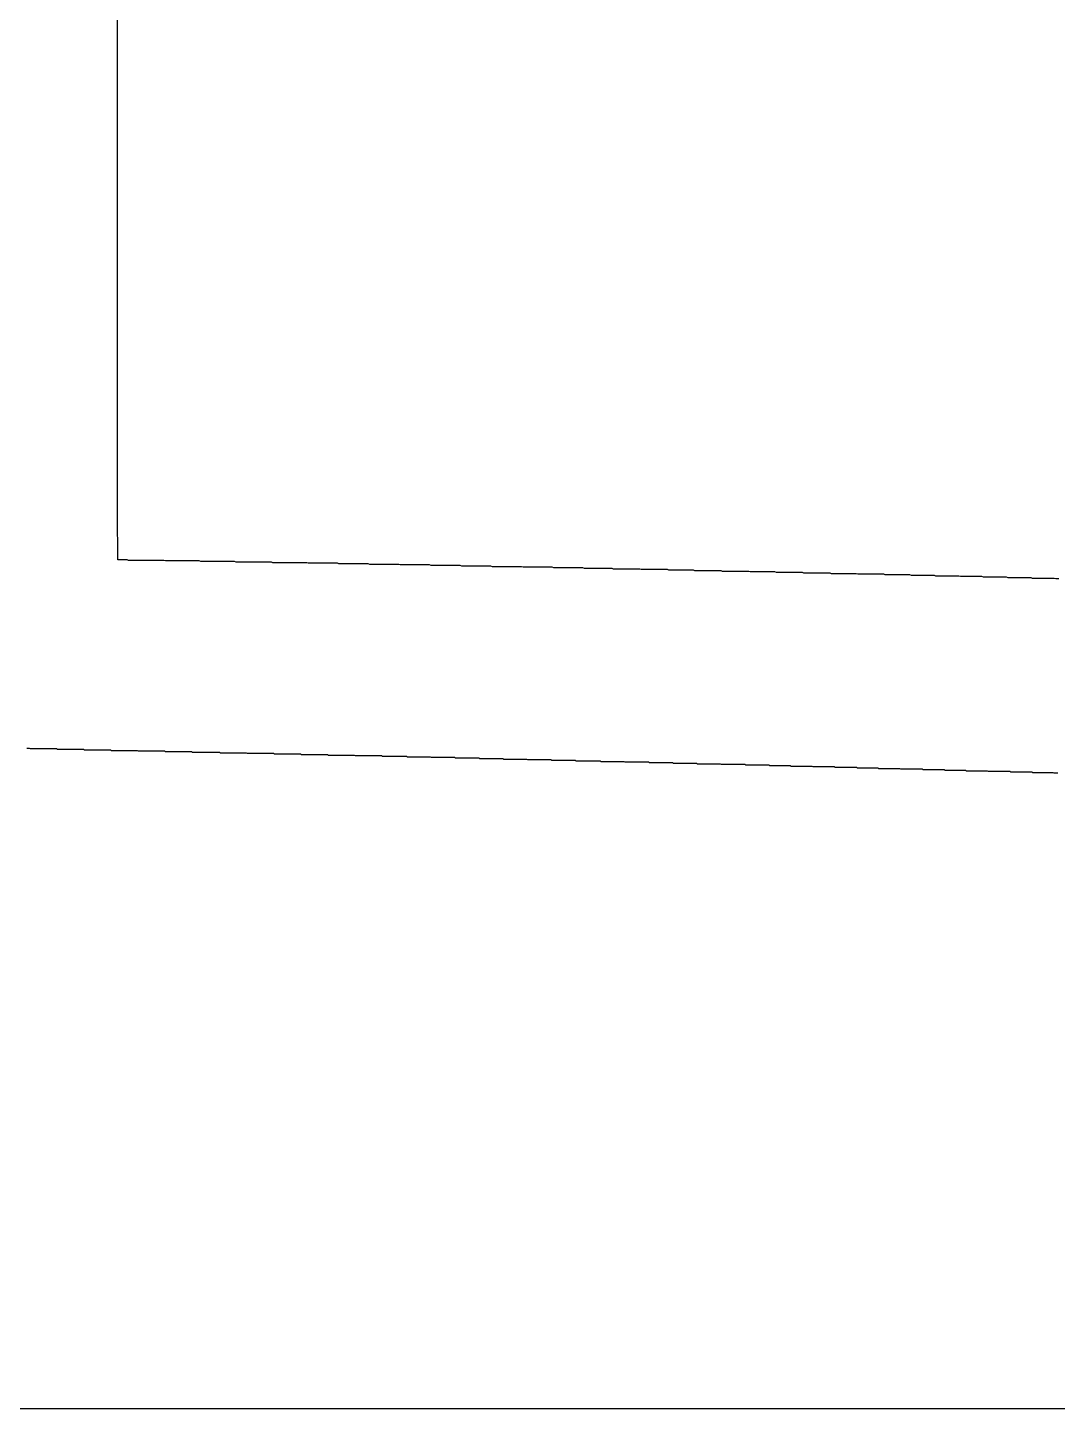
# Model space of a CAD drawing. Header units: millimetres. Extents: x 41 to 1041, y 1148 to 1248.
# Drawn here: x 212.14 to 229.88, y 1147.8 to 1171.6 of the extents above; entities that cross this region are included whole.
import ezdxf

# ---------------------------------------------------------------- set-up
doc = ezdxf.new("R2010")
doc.units = ezdxf.units.MM

msp = doc.modelspace()

# ---------------------------------------------------------------- linework, layer by layer
msp.add_line((41.281, 1147.802), (1041.281, 1147.802))
at = {"color": 3}
for points in [[(229.899, 1162.095, 0), (229.872, 1162.095, 0), (229.846, 1162.095, 0), (229.819, 1162.105, 0), (229.793, 1162.105, 0), (229.766, 1162.105, 0), (229.74, 1162.105, 0), (229.714, 1162.105, 0), (229.687, 1162.105, 0), (229.661, 1162.105, 0), (229.634, 1162.105, 0), (229.608, 1162.105, 0), (229.581, 1162.105, 0), (229.555, 1162.105, 0), (229.529, 1162.105, 0), (229.502, 1162.105, 0), (229.476, 1162.105, 0), (229.449, 1162.105, 0), (229.423, 1162.115, 0), (229.396, 1162.115, 0), (229.37, 1162.115, 0), (229.344, 1162.115, 0), (229.317, 1162.115, 0), (229.291, 1162.115, 0), (229.264, 1162.115, 0), (229.238, 1162.115, 0), (229.211, 1162.115, 0), (229.185, 1162.115, 0), (229.159, 1162.115, 0), (229.132, 1162.115, 0), (229.106, 1162.115, 0), (229.079, 1162.115, 0), (229.053, 1162.115, 0), (229.026, 1162.115, 0), (229, 1162.125, 0), (228.974, 1162.125, 0), (228.947, 1162.125, 0), (228.921, 1162.125, 0), (228.894, 1162.125, 0), (228.868, 1162.125, 0), (228.841, 1162.125, 0), (228.815, 1162.125, 0), (228.789, 1162.125, 0), (228.762, 1162.125, 0), (228.736, 1162.125, 0), (228.709, 1162.125, 0), (228.683, 1162.125, 0), (228.656, 1162.125, 0), (228.63, 1162.125, 0), (228.604, 1162.125, 0), (228.577, 1162.135, 0), (228.551, 1162.135, 0), (228.524, 1162.135, 0), (228.498, 1162.135, 0), (228.471, 1162.135, 0), (228.445, 1162.135, 0), (228.419, 1162.135, 0), (228.392, 1162.135, 0), (228.366, 1162.135, 0), (228.339, 1162.135, 0), (228.313, 1162.135, 0), (228.286, 1162.135, 0), (228.26, 1162.135, 0), (228.234, 1162.135, 0), (228.207, 1162.135, 0), (228.181, 1162.145, 0), (228.154, 1162.145, 0), (228.128, 1162.145, 0), (228.101, 1162.145, 0), (228.075, 1162.145, 0), (228.049, 1162.145, 0), (228.022, 1162.145, 0), (227.996, 1162.145, 0), (227.969, 1162.145, 0), (227.943, 1162.145, 0), (227.916, 1162.145, 0), (227.89, 1162.145, 0), (227.863, 1162.145, 0), (227.837, 1162.145, 0), (227.811, 1162.145, 0), (227.784, 1162.145, 0), (227.758, 1162.155, 0), (227.731, 1162.155, 0), (227.705, 1162.155, 0), (227.678, 1162.155, 0), (227.652, 1162.155, 0), (227.626, 1162.155, 0), (227.599, 1162.155, 0), (227.573, 1162.155, 0), (227.546, 1162.155, 0), (227.52, 1162.155, 0), (227.493, 1162.155, 0), (227.467, 1162.155, 0), (227.441, 1162.155, 0), (227.414, 1162.155, 0), (227.388, 1162.155, 0), (227.361, 1162.155, 0), (227.335, 1162.165, 0), (227.308, 1162.165, 0), (227.282, 1162.165, 0), (227.256, 1162.165, 0), (227.229, 1162.165, 0), (227.203, 1162.165, 0), (227.176, 1162.165, 0), (227.15, 1162.165, 0), (227.123, 1162.165, 0), (227.097, 1162.165, 0), (227.071, 1162.165, 0), (227.044, 1162.165, 0), (227.018, 1162.165, 0), (226.991, 1162.165, 0), (226.965, 1162.165, 0), (226.938, 1162.165, 0), (226.912, 1162.165, 0), (226.886, 1162.175, 0), (226.859, 1162.175, 0), (226.833, 1162.175, 0), (226.806, 1162.175, 0), (226.78, 1162.175, 0), (226.753, 1162.175, 0), (226.727, 1162.175, 0), (226.701, 1162.175, 0), (226.674, 1162.175, 0), (226.648, 1162.175, 0), (226.621, 1162.175, 0), (226.595, 1162.175, 0), (226.568, 1162.175, 0), (226.542, 1162.175, 0), (226.515, 1162.175, 0), (226.489, 1162.175, 0), (226.463, 1162.175, 0), (226.436, 1162.175, 0), (226.41, 1162.185, 0), (226.383, 1162.185, 0), (226.357, 1162.185, 0), (226.33, 1162.185, 0), (226.304, 1162.185, 0), (226.278, 1162.185, 0), (226.251, 1162.185, 0), (226.225, 1162.185, 0), (226.198, 1162.185, 0), (226.172, 1162.185, 0), (226.145, 1162.185, 0), (226.119, 1162.185, 0), (226.093, 1162.185, 0), (226.066, 1162.185, 0), (226.04, 1162.185, 0), (226.013, 1162.185, 0), (225.987, 1162.185, 0), (225.96, 1162.195, 0), (225.934, 1162.195, 0), (225.908, 1162.195, 0), (225.881, 1162.195, 0), (225.855, 1162.195, 0), (225.828, 1162.195, 0), (225.802, 1162.195, 0), (225.775, 1162.195, 0), (225.749, 1162.195, 0), (225.723, 1162.195, 0), (225.696, 1162.195, 0), (225.67, 1162.195, 0), (225.643, 1162.195, 0), (225.617, 1162.195, 0), (225.59, 1162.195, 0), (225.564, 1162.195, 0), (225.538, 1162.195, 0), (225.511, 1162.195, 0), (225.485, 1162.205, 0), (225.458, 1162.205, 0), (225.432, 1162.205, 0), (225.405, 1162.205, 0), (225.379, 1162.205, 0), (225.352, 1162.205, 0), (225.326, 1162.205, 0), (225.3, 1162.205, 0), (225.273, 1162.205, 0), (225.247, 1162.205, 0), (225.22, 1162.205, 0), (225.194, 1162.205, 0), (225.167, 1162.205, 0), (225.141, 1162.205, 0), (225.115, 1162.205, 0), (225.088, 1162.205, 0), (225.062, 1162.205, 0), (225.035, 1162.205, 0), (225.009, 1162.215, 0), (224.982, 1162.215, 0), (224.956, 1162.215, 0), (224.93, 1162.215, 0), (224.903, 1162.215, 0), (224.877, 1162.215, 0), (224.85, 1162.215, 0), (224.824, 1162.215, 0), (224.797, 1162.215, 0), (224.771, 1162.215, 0), (224.745, 1162.215, 0), (224.718, 1162.215, 0), (224.692, 1162.215, 0), (224.665, 1162.215, 0), (224.639, 1162.215, 0), (224.612, 1162.215, 0), (224.586, 1162.215, 0), (224.56, 1162.225, 0), (224.533, 1162.225, 0), (224.507, 1162.225, 0), (224.48, 1162.225, 0), (224.454, 1162.225, 0), (224.427, 1162.225, 0), (224.401, 1162.225, 0), (224.374, 1162.225, 0), (224.348, 1162.225, 0), (224.322, 1162.225, 0), (224.295, 1162.225, 0), (224.269, 1162.225, 0), (224.242, 1162.225, 0), (224.216, 1162.225, 0), (224.189, 1162.225, 0), (224.163, 1162.225, 0), (224.137, 1162.225, 0), (224.11, 1162.225, 0), (224.084, 1162.235, 0), (224.057, 1162.235, 0), (224.031, 1162.235, 0), (224.004, 1162.235, 0), (223.978, 1162.235, 0), (223.952, 1162.235, 0), (223.925, 1162.235, 0), (223.899, 1162.235, 0), (223.872, 1162.235, 0), (223.846, 1162.235, 0), (223.819, 1162.235, 0), (223.793, 1162.235, 0), (223.767, 1162.235, 0), (223.74, 1162.235, 0), (223.714, 1162.235, 0), (223.687, 1162.235, 0), (223.661, 1162.235, 0), (223.634, 1162.235, 0), (223.608, 1162.245, 0), (223.582, 1162.245, 0), (223.555, 1162.245, 0), (223.529, 1162.245, 0), (223.502, 1162.245, 0), (223.476, 1162.245, 0), (223.449, 1162.245, 0), (223.423, 1162.245, 0), (223.397, 1162.245, 0), (223.37, 1162.245, 0), (223.344, 1162.245, 0), (223.317, 1162.245, 0), (223.291, 1162.245, 0), (223.264, 1162.245, 0), (223.238, 1162.245, 0), (223.211, 1162.245, 0), (223.185, 1162.245, 0), (223.159, 1162.255, 0), (223.132, 1162.255, 0), (223.106, 1162.255, 0), (223.079, 1162.255, 0), (223.053, 1162.255, 0), (223.026, 1162.255, 0), (223, 1162.255, 0), (222.974, 1162.255, 0), (222.947, 1162.255, 0), (222.921, 1162.255, 0), (222.894, 1162.255, 0), (222.868, 1162.255, 0), (222.841, 1162.255, 0), (222.815, 1162.255, 0), (222.789, 1162.255, 0), (222.762, 1162.255, 0), (222.736, 1162.255, 0), (222.709, 1162.255, 0), (222.683, 1162.265, 0), (222.656, 1162.265, 0), (222.63, 1162.265, 0), (222.604, 1162.265, 0), (222.577, 1162.265, 0), (222.551, 1162.265, 0), (222.524, 1162.265, 0), (222.498, 1162.265, 0), (222.471, 1162.265, 0), (222.445, 1162.265, 0), (222.419, 1162.265, 0), (222.392, 1162.265, 0), (222.366, 1162.265, 0), (222.339, 1162.265, 0), (222.313, 1162.265, 0), (222.286, 1162.265, 0), (222.26, 1162.265, 0), (222.233, 1162.265, 0), (222.207, 1162.275, 0), (222.181, 1162.275, 0), (222.154, 1162.275, 0), (222.128, 1162.275, 0), (222.101, 1162.275, 0), (222.075, 1162.275, 0), (222.048, 1162.275, 0), (222.022, 1162.275, 0), (221.996, 1162.275, 0), (221.969, 1162.275, 0), (221.943, 1162.275, 0), (221.916, 1162.275, 0), (221.89, 1162.275, 0), (221.863, 1162.275, 0), (221.837, 1162.275, 0), (221.811, 1162.275, 0), (221.784, 1162.275, 0), (221.758, 1162.275, 0), (221.731, 1162.275, 0), (221.705, 1162.285, 0), (221.678, 1162.285, 0), (221.652, 1162.285, 0), (221.626, 1162.285, 0), (221.599, 1162.285, 0), (221.573, 1162.285, 0), (221.546, 1162.285, 0), (221.52, 1162.285, 0), (221.493, 1162.285, 0), (221.467, 1162.285, 0), (221.44, 1162.285, 0), (221.414, 1162.285, 0), (221.388, 1162.285, 0), (221.361, 1162.285, 0), (221.335, 1162.285, 0), (221.308, 1162.285, 0), (221.282, 1162.285, 0), (221.255, 1162.285, 0), (221.229, 1162.285, 0), (221.203, 1162.285, 0), (221.176, 1162.295, 0), (221.15, 1162.295, 0), (221.123, 1162.295, 0), (221.097, 1162.295, 0), (221.07, 1162.295, 0), (221.044, 1162.295, 0), (221.018, 1162.295, 0), (220.991, 1162.295, 0), (220.965, 1162.295, 0), (220.938, 1162.295, 0), (220.912, 1162.295, 0), (220.885, 1162.295, 0), (220.859, 1162.295, 0), (220.833, 1162.295, 0), (220.806, 1162.295, 0), (220.78, 1162.295, 0), (220.753, 1162.295, 0), (220.727, 1162.295, 0), (220.7, 1162.295, 0), (220.674, 1162.295, 0), (220.647, 1162.305, 0), (220.621, 1162.305, 0), (220.595, 1162.305, 0), (220.568, 1162.305, 0), (220.542, 1162.305, 0), (220.515, 1162.305, 0), (220.489, 1162.305, 0), (220.462, 1162.305, 0), (220.436, 1162.305, 0), (220.41, 1162.305, 0), (220.383, 1162.305, 0), (220.357, 1162.305, 0), (220.33, 1162.305, 0), (220.304, 1162.305, 0), (220.277, 1162.305, 0), (220.251, 1162.305, 0), (220.225, 1162.305, 0), (220.198, 1162.305, 0), (220.172, 1162.305, 0), (220.145, 1162.305, 0), (220.119, 1162.315, 0), (220.092, 1162.315, 0), (220.066, 1162.315, 0), (220.04, 1162.315, 0), (220.013, 1162.315, 0), (219.987, 1162.315, 0), (219.96, 1162.315, 0), (219.934, 1162.315, 0), (219.907, 1162.315, 0), (219.881, 1162.315, 0), (219.854, 1162.315, 0), (219.828, 1162.315, 0), (219.802, 1162.315, 0), (219.775, 1162.315, 0), (219.749, 1162.315, 0), (219.722, 1162.315, 0), (219.696, 1162.315, 0), (219.669, 1162.315, 0), (219.643, 1162.315, 0), (219.617, 1162.315, 0), (219.59, 1162.325, 0), (219.564, 1162.325, 0), (219.537, 1162.325, 0), (219.511, 1162.325, 0), (219.484, 1162.325, 0), (219.458, 1162.325, 0), (219.432, 1162.325, 0), (219.405, 1162.325, 0), (219.379, 1162.325, 0), (219.352, 1162.325, 0), (219.326, 1162.325, 0), (219.299, 1162.325, 0), (219.273, 1162.325, 0), (219.247, 1162.325, 0), (219.22, 1162.325, 0), (219.194, 1162.325, 0), (219.167, 1162.325, 0), (219.141, 1162.325, 0), (219.114, 1162.325, 0), (219.088, 1162.325, 0), (219.061, 1162.335, 0), (219.035, 1162.335, 0), (219.009, 1162.335, 0), (218.982, 1162.335, 0), (218.956, 1162.335, 0), (218.929, 1162.335, 0), (218.903, 1162.335, 0), (218.876, 1162.335, 0), (218.85, 1162.335, 0), (218.824, 1162.335, 0), (218.797, 1162.335, 0), (218.771, 1162.335, 0), (218.744, 1162.335, 0), (218.718, 1162.335, 0), (218.691, 1162.335, 0), (218.665, 1162.335, 0), (218.639, 1162.335, 0), (218.612, 1162.335, 0), (218.586, 1162.335, 0), (218.559, 1162.335, 0), (218.533, 1162.345, 0), (218.506, 1162.345, 0), (218.48, 1162.345, 0), (218.454, 1162.345, 0), (218.427, 1162.345, 0), (218.401, 1162.345, 0), (218.374, 1162.345, 0), (218.348, 1162.345, 0), (218.321, 1162.345, 0), (218.295, 1162.345, 0), (218.268, 1162.345, 0), (218.242, 1162.345, 0), (218.216, 1162.345, 0), (218.189, 1162.345, 0), (218.163, 1162.345, 0), (218.136, 1162.345, 0), (218.11, 1162.345, 0), (218.083, 1162.345, 0), (218.057, 1162.345, 0), (218.031, 1162.345, 0), (218.004, 1162.355, 0), (217.978, 1162.355, 0), (217.951, 1162.355, 0), (217.925, 1162.355, 0), (217.898, 1162.355, 0), (217.872, 1162.355, 0), (217.846, 1162.355, 0), (217.819, 1162.355, 0), (217.793, 1162.355, 0), (217.766, 1162.355, 0), (217.74, 1162.355, 0), (217.713, 1162.355, 0), (217.687, 1162.355, 0), (217.661, 1162.355, 0), (217.634, 1162.355, 0), (217.608, 1162.355, 0), (217.581, 1162.355, 0), (217.555, 1162.355, 0), (217.528, 1162.355, 0), (217.502, 1162.355, 0), (217.475, 1162.365, 0), (217.449, 1162.365, 0), (217.423, 1162.365, 0), (217.396, 1162.365, 0), (217.37, 1162.365, 0), (217.343, 1162.365, 0), (217.317, 1162.365, 0), (217.29, 1162.365, 0), (217.264, 1162.365, 0), (217.238, 1162.365, 0), (217.211, 1162.365, 0), (217.185, 1162.365, 0), (217.158, 1162.365, 0), (217.132, 1162.365, 0), (217.105, 1162.365, 0), (217.079, 1162.365, 0), (217.053, 1162.365, 0), (217.026, 1162.365, 0), (217, 1162.365, 0), (216.973, 1162.365, 0), (216.947, 1162.375, 0), (216.92, 1162.375, 0), (216.894, 1162.375, 0), (216.868, 1162.375, 0), (216.841, 1162.375, 0), (216.815, 1162.375, 0), (216.788, 1162.375, 0), (216.762, 1162.375, 0), (216.735, 1162.375, 0), (216.709, 1162.375, 0), (216.682, 1162.375, 0), (216.656, 1162.375, 0), (216.63, 1162.375, 0), (216.603, 1162.375, 0), (216.577, 1162.375, 0), (216.55, 1162.375, 0), (216.524, 1162.375, 0), (216.497, 1162.375, 0), (216.471, 1162.375, 0), (216.445, 1162.375, 0), (216.418, 1162.375, 0), (216.392, 1162.375, 0), (216.365, 1162.375, 0), (216.339, 1162.385, 0), (216.312, 1162.385, 0), (216.286, 1162.385, 0), (216.26, 1162.385, 0), (216.233, 1162.385, 0), (216.207, 1162.385, 0), (216.18, 1162.385, 0), (216.154, 1162.385, 0), (216.127, 1162.385, 0), (216.101, 1162.385, 0), (216.074, 1162.385, 0), (216.048, 1162.385, 0), (216.022, 1162.385, 0), (215.995, 1162.385, 0), (215.969, 1162.385, 0), (215.942, 1162.385, 0), (215.916, 1162.385, 0), (215.889, 1162.385, 0), (215.863, 1162.385, 0), (215.837, 1162.385, 0), (215.81, 1162.385, 0), (215.784, 1162.385, 0), (215.757, 1162.385, 0), (215.731, 1162.385, 0), (215.704, 1162.395, 0), (215.678, 1162.395, 0), (215.652, 1162.395, 0), (215.625, 1162.395, 0), (215.599, 1162.395, 0), (215.572, 1162.395, 0), (215.546, 1162.395, 0), (215.519, 1162.395, 0), (215.493, 1162.395, 0), (215.466, 1162.395, 0), (215.44, 1162.395, 0), (215.414, 1162.395, 0), (215.387, 1162.395, 0), (215.361, 1162.395, 0), (215.334, 1162.395, 0), (215.308, 1162.395, 0), (215.281, 1162.395, 0), (215.255, 1162.395, 0), (215.229, 1162.395, 0), (215.202, 1162.395, 0), (215.176, 1162.395, 0), (215.149, 1162.395, 0), (215.123, 1162.395, 0), (215.096, 1162.405, 0), (215.07, 1162.405, 0), (215.044, 1162.405, 0), (215.017, 1162.405, 0), (214.991, 1162.405, 0), (214.964, 1162.405, 0), (214.938, 1162.405, 0), (214.911, 1162.405, 0), (214.885, 1162.405, 0), (214.858, 1162.405, 0), (214.832, 1162.405, 0), (214.806, 1162.405, 0), (214.779, 1162.405, 0), (214.753, 1162.405, 0), (214.726, 1162.405, 0), (214.7, 1162.405, 0), (214.673, 1162.405, 0), (214.647, 1162.405, 0), (214.621, 1162.405, 0), (214.594, 1162.405, 0), (214.568, 1162.405, 0), (214.541, 1162.405, 0), (214.515, 1162.405, 0), (214.488, 1162.415, 0), (214.462, 1162.415, 0), (214.436, 1162.415, 0), (214.409, 1162.415, 0), (214.383, 1162.415, 0), (214.356, 1162.415, 0), (214.33, 1162.415, 0), (214.303, 1162.415, 0), (214.277, 1162.415, 0), (214.25, 1162.415, 0), (214.224, 1162.415, 0), (214.198, 1162.415, 0), (214.171, 1162.415, 0), (214.145, 1162.415, 0), (214.118, 1162.415, 0), (214.092, 1162.415, 0), (214.065, 1162.415, 0), (214.039, 1162.415, 0), (214.013, 1162.415, 0), (213.986, 1162.415, 0), (213.96, 1162.415, 0), (213.933, 1162.415, 0), (213.907, 1162.415, 0), (213.88, 1162.415, 0), (213.854, 1162.425, 0), (213.828, 1162.425, 0), (213.801, 1162.425, 0), (213.775, 1162.425, 0), (213.748, 1162.425, 0), (213.722, 1162.425, 0), (213.695, 1162.425, 0), (213.687, 1163.215, 0), (213.687, 1164.365, 0), (213.687, 1165.515, 0), (213.687, 1166.665, 0), (213.687, 1167.815, 0), (213.687, 1168.965, 0), (213.687, 1170.115, 0), (213.687, 1171.255, 0), (213.687, 1172.405, 0)], [(229.886, 1158.745, 0), (229.869, 1158.745, 0), (229.853, 1158.745, 0), (229.836, 1158.745, 0), (229.819, 1158.745, 0), (229.803, 1158.755, 0), (229.786, 1158.755, 0), (229.77, 1158.755, 0), (229.753, 1158.755, 0), (229.736, 1158.755, 0), (229.72, 1158.755, 0), (229.703, 1158.755, 0), (229.687, 1158.755, 0), (229.67, 1158.755, 0), (229.653, 1158.755, 0), (229.637, 1158.755, 0), (229.62, 1158.755, 0), (229.604, 1158.755, 0), (229.587, 1158.755, 0), (229.57, 1158.755, 0), (229.554, 1158.755, 0), (229.537, 1158.755, 0), (229.521, 1158.755, 0), (229.504, 1158.755, 0), (229.487, 1158.755, 0), (229.471, 1158.755, 0), (229.454, 1158.755, 0), (229.438, 1158.765, 0), (229.421, 1158.765, 0), (229.404, 1158.765, 0), (229.388, 1158.765, 0), (229.371, 1158.765, 0), (229.355, 1158.765, 0), (229.338, 1158.765, 0), (229.321, 1158.765, 0), (229.305, 1158.765, 0), (229.288, 1158.765, 0), (229.272, 1158.765, 0), (229.255, 1158.765, 0), (229.238, 1158.765, 0), (229.222, 1158.765, 0), (229.205, 1158.765, 0), (229.189, 1158.765, 0), (229.172, 1158.765, 0), (229.155, 1158.765, 0), (229.139, 1158.765, 0), (229.122, 1158.765, 0), (229.106, 1158.765, 0), (229.089, 1158.765, 0), (229.072, 1158.765, 0), (229.056, 1158.775, 0), (229.039, 1158.775, 0), (229.023, 1158.775, 0), (229.006, 1158.775, 0), (228.989, 1158.775, 0), (228.973, 1158.775, 0), (228.956, 1158.775, 0), (228.94, 1158.775, 0), (228.923, 1158.775, 0), (228.906, 1158.775, 0), (228.89, 1158.775, 0), (228.873, 1158.775, 0), (228.857, 1158.775, 0), (228.84, 1158.775, 0), (228.823, 1158.775, 0), (228.807, 1158.775, 0), (228.79, 1158.775, 0), (228.774, 1158.775, 0), (228.757, 1158.775, 0), (228.74, 1158.775, 0), (228.724, 1158.775, 0), (228.707, 1158.775, 0), (228.691, 1158.775, 0), (228.674, 1158.785, 0), (228.657, 1158.785, 0), (228.641, 1158.785, 0), (228.624, 1158.785, 0), (228.608, 1158.785, 0), (228.591, 1158.785, 0), (228.574, 1158.785, 0), (228.558, 1158.785, 0), (228.541, 1158.785, 0), (228.525, 1158.785, 0), (228.508, 1158.785, 0), (228.491, 1158.785, 0), (228.475, 1158.785, 0), (228.458, 1158.785, 0), (228.442, 1158.785, 0), (228.425, 1158.785, 0), (228.408, 1158.785, 0), (228.392, 1158.785, 0), (228.375, 1158.785, 0), (228.359, 1158.785, 0), (228.342, 1158.785, 0), (228.325, 1158.785, 0), (228.309, 1158.785, 0), (228.292, 1158.795, 0), (228.276, 1158.795, 0), (228.259, 1158.795, 0), (228.242, 1158.795, 0), (228.226, 1158.795, 0), (228.209, 1158.795, 0), (228.193, 1158.795, 0), (228.176, 1158.795, 0), (228.159, 1158.795, 0), (228.143, 1158.795, 0), (228.126, 1158.795, 0), (228.11, 1158.795, 0), (228.093, 1158.795, 0), (228.076, 1158.795, 0), (228.06, 1158.795, 0), (228.043, 1158.795, 0), (228.027, 1158.795, 0), (228.01, 1158.795, 0), (227.993, 1158.795, 0), (227.977, 1158.795, 0), (227.96, 1158.795, 0), (227.944, 1158.795, 0), (227.927, 1158.805, 0), (227.91, 1158.805, 0), (227.894, 1158.805, 0), (227.877, 1158.805, 0), (227.861, 1158.805, 0), (227.844, 1158.805, 0), (227.827, 1158.805, 0), (227.811, 1158.805, 0), (227.794, 1158.805, 0), (227.778, 1158.805, 0), (227.761, 1158.805, 0), (227.745, 1158.805, 0), (227.728, 1158.805, 0), (227.711, 1158.805, 0), (227.695, 1158.805, 0), (227.678, 1158.805, 0), (227.662, 1158.805, 0), (227.645, 1158.805, 0), (227.628, 1158.805, 0), (227.612, 1158.805, 0), (227.595, 1158.805, 0), (227.579, 1158.805, 0), (227.562, 1158.805, 0), (227.545, 1158.815, 0), (227.529, 1158.815, 0), (227.512, 1158.815, 0), (227.496, 1158.815, 0), (227.479, 1158.815, 0), (227.462, 1158.815, 0), (227.446, 1158.815, 0), (227.429, 1158.815, 0), (227.413, 1158.815, 0), (227.396, 1158.815, 0), (227.379, 1158.815, 0), (227.363, 1158.815, 0), (227.346, 1158.815, 0), (227.33, 1158.815, 0), (227.313, 1158.815, 0), (227.296, 1158.815, 0), (227.28, 1158.815, 0), (227.263, 1158.815, 0), (227.247, 1158.815, 0), (227.23, 1158.815, 0), (227.213, 1158.815, 0), (227.197, 1158.815, 0), (227.18, 1158.815, 0), (227.164, 1158.825, 0), (227.147, 1158.825, 0), (227.13, 1158.825, 0), (227.114, 1158.825, 0), (227.097, 1158.825, 0), (227.081, 1158.825, 0), (227.064, 1158.825, 0), (227.047, 1158.825, 0), (227.031, 1158.825, 0), (227.014, 1158.825, 0), (226.998, 1158.825, 0), (226.981, 1158.825, 0), (226.964, 1158.825, 0), (226.948, 1158.825, 0), (226.931, 1158.825, 0), (226.915, 1158.825, 0), (226.898, 1158.825, 0), (226.881, 1158.825, 0), (226.865, 1158.825, 0), (226.848, 1158.825, 0), (226.832, 1158.825, 0), (226.815, 1158.825, 0), (226.798, 1158.825, 0), (226.782, 1158.835, 0), (226.765, 1158.835, 0), (226.749, 1158.835, 0), (226.732, 1158.835, 0), (226.715, 1158.835, 0), (226.699, 1158.835, 0), (226.682, 1158.835, 0), (226.666, 1158.835, 0), (226.649, 1158.835, 0), (226.632, 1158.835, 0), (226.616, 1158.835, 0), (226.599, 1158.835, 0), (226.583, 1158.835, 0), (226.566, 1158.835, 0), (226.549, 1158.835, 0), (226.533, 1158.835, 0), (226.516, 1158.835, 0), (226.5, 1158.835, 0), (226.483, 1158.835, 0), (226.466, 1158.835, 0), (226.45, 1158.835, 0), (226.433, 1158.835, 0), (226.417, 1158.845, 0), (226.4, 1158.845, 0), (226.383, 1158.845, 0), (226.367, 1158.845, 0), (226.35, 1158.845, 0), (226.334, 1158.845, 0), (226.317, 1158.845, 0), (226.3, 1158.845, 0), (226.284, 1158.845, 0), (226.267, 1158.845, 0), (226.251, 1158.845, 0), (226.234, 1158.845, 0), (226.217, 1158.845, 0), (226.201, 1158.845, 0), (226.184, 1158.845, 0), (226.168, 1158.845, 0), (226.151, 1158.845, 0), (226.134, 1158.845, 0), (226.118, 1158.845, 0), (226.101, 1158.845, 0), (226.085, 1158.845, 0), (226.068, 1158.845, 0), (226.051, 1158.845, 0), (226.035, 1158.855, 0), (226.018, 1158.855, 0), (226.002, 1158.855, 0), (225.985, 1158.855, 0), (225.968, 1158.855, 0), (225.952, 1158.855, 0), (225.935, 1158.855, 0), (225.919, 1158.855, 0), (225.902, 1158.855, 0), (225.885, 1158.855, 0), (225.869, 1158.855, 0), (225.852, 1158.855, 0), (225.836, 1158.855, 0), (225.819, 1158.855, 0), (225.802, 1158.855, 0), (225.786, 1158.855, 0), (225.769, 1158.855, 0), (225.753, 1158.855, 0), (225.736, 1158.855, 0), (225.719, 1158.855, 0), (225.703, 1158.855, 0), (225.686, 1158.855, 0), (225.67, 1158.855, 0), (225.653, 1158.865, 0), (225.637, 1158.865, 0), (225.62, 1158.865, 0), (225.603, 1158.865, 0), (225.587, 1158.865, 0), (225.57, 1158.865, 0), (225.554, 1158.865, 0), (225.537, 1158.865, 0), (225.52, 1158.865, 0), (225.504, 1158.865, 0), (225.487, 1158.865, 0), (225.471, 1158.865, 0), (225.454, 1158.865, 0), (225.437, 1158.865, 0), (225.421, 1158.865, 0), (225.404, 1158.865, 0), (225.388, 1158.865, 0), (225.371, 1158.865, 0), (225.354, 1158.865, 0), (225.338, 1158.865, 0), (225.321, 1158.865, 0), (225.305, 1158.865, 0), (225.288, 1158.865, 0), (225.271, 1158.875, 0), (225.255, 1158.875, 0), (225.238, 1158.875, 0), (225.222, 1158.875, 0), (225.205, 1158.875, 0), (225.188, 1158.875, 0), (225.172, 1158.875, 0), (225.155, 1158.875, 0), (225.139, 1158.875, 0), (225.122, 1158.875, 0), (225.105, 1158.875, 0), (225.089, 1158.875, 0), (225.072, 1158.875, 0), (225.056, 1158.875, 0), (225.039, 1158.875, 0), (225.022, 1158.875, 0), (225.006, 1158.875, 0), (224.989, 1158.875, 0), (224.973, 1158.875, 0), (224.956, 1158.875, 0), (224.939, 1158.875, 0), (224.923, 1158.875, 0), (224.906, 1158.885, 0), (224.89, 1158.885, 0), (224.873, 1158.885, 0), (224.856, 1158.885, 0), (224.84, 1158.885, 0), (224.823, 1158.885, 0), (224.807, 1158.885, 0), (224.79, 1158.885, 0), (224.773, 1158.885, 0), (224.757, 1158.885, 0), (224.74, 1158.885, 0), (224.724, 1158.885, 0), (224.707, 1158.885, 0), (224.69, 1158.885, 0), (224.674, 1158.885, 0), (224.657, 1158.885, 0), (224.641, 1158.885, 0), (224.624, 1158.885, 0), (224.607, 1158.885, 0), (224.591, 1158.885, 0), (224.574, 1158.885, 0), (224.558, 1158.885, 0), (224.541, 1158.885, 0), (224.524, 1158.885, 0), (224.508, 1158.885, 0), (224.491, 1158.895, 0), (224.475, 1158.895, 0), (224.458, 1158.895, 0), (224.441, 1158.895, 0), (224.425, 1158.895, 0), (224.408, 1158.895, 0), (224.392, 1158.895, 0), (224.375, 1158.895, 0), (224.358, 1158.895, 0), (224.342, 1158.895, 0), (224.325, 1158.895, 0), (224.309, 1158.895, 0), (224.292, 1158.895, 0), (224.275, 1158.895, 0), (224.259, 1158.895, 0), (224.242, 1158.895, 0), (224.226, 1158.895, 0), (224.209, 1158.895, 0), (224.192, 1158.895, 0), (224.176, 1158.895, 0), (224.159, 1158.895, 0), (224.143, 1158.895, 0), (224.126, 1158.895, 0), (224.109, 1158.895, 0), (224.093, 1158.895, 0), (224.076, 1158.905, 0), (224.06, 1158.905, 0), (224.043, 1158.905, 0), (224.026, 1158.905, 0), (224.01, 1158.905, 0), (223.993, 1158.905, 0), (223.977, 1158.905, 0), (223.96, 1158.905, 0), (223.943, 1158.905, 0), (223.927, 1158.905, 0), (223.91, 1158.905, 0), (223.894, 1158.905, 0), (223.877, 1158.905, 0), (223.86, 1158.905, 0), (223.844, 1158.905, 0), (223.827, 1158.905, 0), (223.811, 1158.905, 0), (223.794, 1158.905, 0), (223.777, 1158.905, 0), (223.761, 1158.905, 0), (223.744, 1158.905, 0), (223.728, 1158.905, 0), (223.711, 1158.905, 0), (223.694, 1158.905, 0), (223.678, 1158.905, 0), (223.661, 1158.915, 0), (223.645, 1158.915, 0), (223.628, 1158.915, 0), (223.611, 1158.915, 0), (223.595, 1158.915, 0), (223.578, 1158.915, 0), (223.562, 1158.915, 0), (223.545, 1158.915, 0), (223.528, 1158.915, 0), (223.512, 1158.915, 0), (223.495, 1158.915, 0), (223.479, 1158.915, 0), (223.462, 1158.915, 0), (223.445, 1158.915, 0), (223.429, 1158.915, 0), (223.412, 1158.915, 0), (223.396, 1158.915, 0), (223.379, 1158.915, 0), (223.362, 1158.915, 0), (223.346, 1158.915, 0), (223.329, 1158.915, 0), (223.313, 1158.915, 0), (223.296, 1158.915, 0), (223.279, 1158.915, 0), (223.263, 1158.915, 0), (223.246, 1158.925, 0), (223.23, 1158.925, 0), (223.213, 1158.925, 0), (223.196, 1158.925, 0), (223.18, 1158.925, 0), (223.163, 1158.925, 0), (223.147, 1158.925, 0), (223.13, 1158.925, 0), (223.113, 1158.925, 0), (223.097, 1158.925, 0), (223.08, 1158.925, 0), (223.064, 1158.925, 0), (223.047, 1158.925, 0), (223.03, 1158.925, 0), (223.014, 1158.925, 0), (222.997, 1158.925, 0), (222.981, 1158.925, 0), (222.964, 1158.925, 0), (222.947, 1158.925, 0), (222.931, 1158.925, 0), (222.914, 1158.925, 0), (222.898, 1158.925, 0), (222.881, 1158.925, 0), (222.864, 1158.925, 0), (222.848, 1158.925, 0), (222.831, 1158.935, 0), (222.815, 1158.935, 0), (222.798, 1158.935, 0), (222.781, 1158.935, 0), (222.765, 1158.935, 0), (222.748, 1158.935, 0), (222.732, 1158.935, 0), (222.715, 1158.935, 0), (222.698, 1158.935, 0), (222.682, 1158.935, 0), (222.665, 1158.935, 0), (222.649, 1158.935, 0), (222.632, 1158.935, 0), (222.615, 1158.935, 0), (222.599, 1158.935, 0), (222.582, 1158.935, 0), (222.566, 1158.935, 0), (222.549, 1158.935, 0), (222.532, 1158.935, 0), (222.516, 1158.935, 0), (222.499, 1158.935, 0), (222.483, 1158.935, 0), (222.466, 1158.935, 0), (222.449, 1158.935, 0), (222.433, 1158.935, 0), (222.416, 1158.945, 0), (222.4, 1158.945, 0), (222.383, 1158.945, 0), (222.366, 1158.945, 0), (222.35, 1158.945, 0), (222.333, 1158.945, 0), (222.317, 1158.945, 0), (222.3, 1158.945, 0), (222.283, 1158.945, 0), (222.267, 1158.945, 0), (222.25, 1158.945, 0), (222.234, 1158.945, 0), (222.217, 1158.945, 0), (222.2, 1158.945, 0), (222.184, 1158.945, 0), (222.167, 1158.945, 0), (222.151, 1158.945, 0), (222.134, 1158.945, 0), (222.117, 1158.945, 0), (222.101, 1158.945, 0), (222.084, 1158.945, 0), (222.068, 1158.945, 0), (222.051, 1158.945, 0), (222.034, 1158.945, 0), (222.018, 1158.945, 0), (222.001, 1158.955, 0), (221.985, 1158.955, 0), (221.968, 1158.955, 0), (221.951, 1158.955, 0), (221.935, 1158.955, 0), (221.918, 1158.955, 0), (221.902, 1158.955, 0), (221.885, 1158.955, 0), (221.868, 1158.955, 0), (221.852, 1158.955, 0), (221.835, 1158.955, 0), (221.819, 1158.955, 0), (221.802, 1158.955, 0), (221.785, 1158.955, 0), (221.769, 1158.955, 0), (221.752, 1158.955, 0), (221.736, 1158.955, 0), (221.719, 1158.955, 0), (221.702, 1158.955, 0), (221.686, 1158.955, 0), (221.669, 1158.955, 0), (221.653, 1158.955, 0), (221.636, 1158.955, 0), (221.619, 1158.955, 0), (221.603, 1158.955, 0), (221.586, 1158.955, 0), (221.57, 1158.965, 0), (221.553, 1158.965, 0), (221.536, 1158.965, 0), (221.52, 1158.965, 0), (221.503, 1158.965, 0), (221.487, 1158.965, 0), (221.47, 1158.965, 0), (221.453, 1158.965, 0), (221.437, 1158.965, 0), (221.42, 1158.965, 0), (221.404, 1158.965, 0), (221.387, 1158.965, 0), (221.37, 1158.965, 0), (221.354, 1158.965, 0), (221.337, 1158.965, 0), (221.321, 1158.965, 0), (221.304, 1158.965, 0), (221.287, 1158.965, 0), (221.271, 1158.965, 0), (221.254, 1158.965, 0), (221.238, 1158.965, 0), (221.221, 1158.965, 0), (221.204, 1158.965, 0), (221.188, 1158.965, 0), (221.171, 1158.965, 0), (221.155, 1158.975, 0), (221.138, 1158.975, 0), (221.122, 1158.975, 0), (221.105, 1158.975, 0), (221.088, 1158.975, 0), (221.072, 1158.975, 0), (221.055, 1158.975, 0), (221.039, 1158.975, 0), (221.022, 1158.975, 0), (221.005, 1158.975, 0), (220.989, 1158.975, 0), (220.972, 1158.975, 0), (220.956, 1158.975, 0), (220.939, 1158.975, 0), (220.922, 1158.975, 0), (220.906, 1158.975, 0), (220.889, 1158.975, 0), (220.873, 1158.975, 0), (220.856, 1158.975, 0), (220.839, 1158.975, 0), (220.823, 1158.975, 0), (220.806, 1158.975, 0), (220.79, 1158.975, 0), (220.773, 1158.975, 0), (220.756, 1158.975, 0), (220.74, 1158.985, 0), (220.723, 1158.985, 0), (220.707, 1158.985, 0), (220.69, 1158.985, 0), (220.673, 1158.985, 0), (220.657, 1158.985, 0), (220.64, 1158.985, 0), (220.624, 1158.985, 0), (220.607, 1158.985, 0), (220.59, 1158.985, 0), (220.574, 1158.985, 0), (220.557, 1158.985, 0), (220.541, 1158.985, 0), (220.524, 1158.985, 0), (220.507, 1158.985, 0), (220.491, 1158.985, 0), (220.474, 1158.985, 0), (220.458, 1158.985, 0), (220.441, 1158.985, 0), (220.424, 1158.985, 0), (220.408, 1158.985, 0), (220.391, 1158.985, 0), (220.375, 1158.985, 0), (220.358, 1158.985, 0), (220.341, 1158.985, 0), (220.325, 1158.995, 0), (220.308, 1158.995, 0), (220.292, 1158.995, 0), (220.275, 1158.995, 0), (220.258, 1158.995, 0), (220.242, 1158.995, 0), (220.225, 1158.995, 0), (220.209, 1158.995, 0), (220.192, 1158.995, 0), (220.175, 1158.995, 0), (220.159, 1158.995, 0), (220.142, 1158.995, 0), (220.126, 1158.995, 0), (220.109, 1158.995, 0), (220.092, 1158.995, 0), (220.076, 1158.995, 0), (220.059, 1158.995, 0), (220.043, 1158.995, 0), (220.026, 1158.995, 0), (220.009, 1158.995, 0), (219.993, 1158.995, 0), (219.976, 1158.995, 0), (219.96, 1158.995, 0), (219.943, 1158.995, 0), (219.926, 1158.995, 0), (219.91, 1159.005, 0), (219.893, 1159.005, 0), (219.877, 1159.005, 0), (219.86, 1159.005, 0), (219.843, 1159.005, 0), (219.827, 1159.005, 0), (219.81, 1159.005, 0), (219.794, 1159.005, 0), (219.777, 1159.005, 0), (219.76, 1159.005, 0), (219.744, 1159.005, 0), (219.727, 1159.005, 0), (219.711, 1159.005, 0), (219.694, 1159.005, 0), (219.677, 1159.005, 0), (219.661, 1159.005, 0), (219.644, 1159.005, 0), (219.628, 1159.005, 0), (219.611, 1159.005, 0), (219.594, 1159.005, 0), (219.578, 1159.005, 0), (219.561, 1159.005, 0), (219.545, 1159.005, 0), (219.528, 1159.005, 0), (219.511, 1159.005, 0), (219.495, 1159.015, 0), (219.478, 1159.015, 0), (219.462, 1159.015, 0), (219.445, 1159.015, 0), (219.428, 1159.015, 0), (219.412, 1159.015, 0), (219.395, 1159.015, 0), (219.379, 1159.015, 0), (219.362, 1159.015, 0), (219.345, 1159.015, 0), (219.329, 1159.015, 0), (219.312, 1159.015, 0), (219.296, 1159.015, 0), (219.279, 1159.015, 0), (219.262, 1159.015, 0), (219.246, 1159.015, 0), (219.229, 1159.015, 0), (219.213, 1159.015, 0), (219.196, 1159.015, 0), (219.179, 1159.015, 0), (219.163, 1159.015, 0), (219.146, 1159.015, 0), (219.13, 1159.015, 0), (219.113, 1159.015, 0), (219.096, 1159.015, 0), (219.08, 1159.025, 0), (219.063, 1159.025, 0), (219.047, 1159.025, 0), (219.03, 1159.025, 0), (219.013, 1159.025, 0), (218.997, 1159.025, 0), (218.98, 1159.025, 0), (218.964, 1159.025, 0), (218.947, 1159.025, 0), (218.93, 1159.025, 0), (218.914, 1159.025, 0), (218.897, 1159.025, 0), (218.881, 1159.025, 0), (218.864, 1159.025, 0), (218.847, 1159.025, 0), (218.831, 1159.025, 0), (218.814, 1159.025, 0), (218.798, 1159.025, 0), (218.781, 1159.025, 0), (218.764, 1159.025, 0), (218.748, 1159.025, 0), (218.731, 1159.025, 0), (218.715, 1159.025, 0), (218.698, 1159.025, 0), (218.681, 1159.025, 0), (218.665, 1159.035, 0), (218.648, 1159.035, 0), (218.632, 1159.035, 0), (218.615, 1159.035, 0), (218.598, 1159.035, 0), (218.582, 1159.035, 0), (218.565, 1159.035, 0), (218.549, 1159.035, 0), (218.532, 1159.035, 0), (218.515, 1159.035, 0), (218.499, 1159.035, 0), (218.482, 1159.035, 0), (218.466, 1159.035, 0), (218.449, 1159.035, 0), (218.432, 1159.035, 0), (218.416, 1159.035, 0), (218.399, 1159.035, 0), (218.383, 1159.035, 0), (218.366, 1159.035, 0), (218.349, 1159.035, 0), (218.333, 1159.035, 0), (218.316, 1159.035, 0), (218.3, 1159.035, 0), (218.283, 1159.035, 0), (218.266, 1159.035, 0), (218.25, 1159.035, 0), (218.233, 1159.045, 0), (218.217, 1159.045, 0), (218.2, 1159.045, 0), (218.183, 1159.045, 0), (218.167, 1159.045, 0), (218.15, 1159.045, 0), (218.134, 1159.045, 0), (218.117, 1159.045, 0), (218.1, 1159.045, 0), (218.084, 1159.045, 0), (218.067, 1159.045, 0), (218.051, 1159.045, 0), (218.034, 1159.045, 0), (218.017, 1159.045, 0), (218.001, 1159.045, 0), (217.984, 1159.045, 0), (217.968, 1159.045, 0), (217.951, 1159.045, 0), (217.934, 1159.045, 0), (217.918, 1159.045, 0), (217.901, 1159.045, 0), (217.885, 1159.045, 0), (217.868, 1159.045, 0), (217.851, 1159.045, 0), (217.835, 1159.045, 0), (217.818, 1159.045, 0), (217.802, 1159.045, 0), (217.785, 1159.045, 0), (217.768, 1159.055, 0), (217.752, 1159.055, 0), (217.735, 1159.055, 0), (217.719, 1159.055, 0), (217.702, 1159.055, 0), (217.685, 1159.055, 0), (217.669, 1159.055, 0), (217.652, 1159.055, 0), (217.636, 1159.055, 0), (217.619, 1159.055, 0), (217.602, 1159.055, 0), (217.586, 1159.055, 0), (217.569, 1159.055, 0), (217.553, 1159.055, 0), (217.536, 1159.055, 0), (217.519, 1159.055, 0), (217.503, 1159.055, 0), (217.486, 1159.055, 0), (217.47, 1159.055, 0), (217.453, 1159.055, 0), (217.436, 1159.055, 0), (217.42, 1159.055, 0), (217.403, 1159.055, 0), (217.387, 1159.055, 0), (217.37, 1159.055, 0), (217.353, 1159.055, 0), (217.337, 1159.055, 0), (217.32, 1159.055, 0), (217.304, 1159.065, 0), (217.287, 1159.065, 0), (217.27, 1159.065, 0), (217.254, 1159.065, 0), (217.237, 1159.065, 0), (217.221, 1159.065, 0), (217.204, 1159.065, 0), (217.187, 1159.065, 0), (217.171, 1159.065, 0), (217.154, 1159.065, 0), (217.138, 1159.065, 0), (217.121, 1159.065, 0), (217.104, 1159.065, 0), (217.088, 1159.065, 0), (217.071, 1159.065, 0), (217.055, 1159.065, 0), (217.038, 1159.065, 0), (217.021, 1159.065, 0), (217.005, 1159.065, 0), (216.988, 1159.065, 0), (216.972, 1159.065, 0), (216.955, 1159.065, 0), (216.938, 1159.065, 0), (216.922, 1159.065, 0), (216.905, 1159.065, 0), (216.889, 1159.065, 0), (216.872, 1159.065, 0), (216.855, 1159.065, 0), (216.839, 1159.075, 0), (216.822, 1159.075, 0), (216.806, 1159.075, 0), (216.789, 1159.075, 0), (216.772, 1159.075, 0), (216.756, 1159.075, 0), (216.739, 1159.075, 0), (216.723, 1159.075, 0), (216.706, 1159.075, 0), (216.689, 1159.075, 0), (216.673, 1159.075, 0), (216.656, 1159.075, 0), (216.64, 1159.075, 0), (216.623, 1159.075, 0), (216.606, 1159.075, 0), (216.59, 1159.075, 0), (216.573, 1159.075, 0), (216.557, 1159.075, 0), (216.54, 1159.075, 0), (216.523, 1159.075, 0), (216.507, 1159.075, 0), (216.49, 1159.075, 0), (216.474, 1159.075, 0), (216.457, 1159.075, 0), (216.44, 1159.075, 0), (216.424, 1159.075, 0), (216.407, 1159.075, 0), (216.391, 1159.075, 0), (216.374, 1159.085, 0), (216.357, 1159.085, 0), (216.341, 1159.085, 0), (216.324, 1159.085, 0), (216.308, 1159.085, 0), (216.291, 1159.085, 0), (216.274, 1159.085, 0), (216.258, 1159.085, 0), (216.241, 1159.085, 0), (216.225, 1159.085, 0), (216.208, 1159.085, 0), (216.191, 1159.085, 0), (216.175, 1159.085, 0), (216.158, 1159.085, 0), (216.142, 1159.085, 0), (216.125, 1159.085, 0), (216.108, 1159.085, 0), (216.092, 1159.085, 0), (216.075, 1159.085, 0), (216.059, 1159.085, 0), (216.042, 1159.085, 0), (216.025, 1159.085, 0), (216.009, 1159.085, 0), (215.992, 1159.085, 0), (215.976, 1159.085, 0), (215.959, 1159.085, 0), (215.942, 1159.085, 0), (215.926, 1159.085, 0), (215.909, 1159.095, 0), (215.893, 1159.095, 0), (215.876, 1159.095, 0), (215.859, 1159.095, 0), (215.843, 1159.095, 0), (215.826, 1159.095, 0), (215.81, 1159.095, 0), (215.793, 1159.095, 0), (215.776, 1159.095, 0), (215.76, 1159.095, 0), (215.743, 1159.095, 0), (215.727, 1159.095, 0), (215.71, 1159.095, 0), (215.693, 1159.095, 0), (215.677, 1159.095, 0), (215.66, 1159.095, 0), (215.644, 1159.095, 0), (215.627, 1159.095, 0), (215.61, 1159.095, 0), (215.594, 1159.095, 0), (215.577, 1159.095, 0), (215.561, 1159.095, 0), (215.544, 1159.095, 0), (215.527, 1159.095, 0), (215.511, 1159.095, 0), (215.494, 1159.095, 0), (215.478, 1159.095, 0), (215.461, 1159.095, 0), (215.444, 1159.105, 0), (215.428, 1159.105, 0), (215.411, 1159.105, 0), (215.395, 1159.105, 0), (215.378, 1159.105, 0), (215.361, 1159.105, 0), (215.345, 1159.105, 0), (215.328, 1159.105, 0), (215.312, 1159.105, 0), (215.295, 1159.105, 0), (215.278, 1159.105, 0), (215.262, 1159.105, 0), (215.245, 1159.105, 0), (215.229, 1159.105, 0), (215.212, 1159.105, 0), (215.195, 1159.105, 0), (215.179, 1159.105, 0), (215.162, 1159.105, 0), (215.146, 1159.105, 0), (215.129, 1159.105, 0), (215.112, 1159.105, 0), (215.096, 1159.105, 0), (215.079, 1159.105, 0), (215.063, 1159.105, 0), (215.046, 1159.105, 0), (215.029, 1159.105, 0), (215.013, 1159.105, 0), (214.996, 1159.105, 0), (214.98, 1159.105, 0), (214.963, 1159.115, 0), (214.946, 1159.115, 0), (214.93, 1159.115, 0), (214.913, 1159.115, 0), (214.896, 1159.115, 0), (214.88, 1159.115, 0), (214.863, 1159.115, 0), (214.847, 1159.115, 0), (214.83, 1159.115, 0), (214.813, 1159.115, 0), (214.797, 1159.115, 0), (214.78, 1159.115, 0), (214.764, 1159.115, 0), (214.747, 1159.115, 0), (214.73, 1159.115, 0), (214.714, 1159.115, 0), (214.697, 1159.115, 0), (214.681, 1159.115, 0), (214.664, 1159.115, 0), (214.647, 1159.115, 0), (214.631, 1159.115, 0), (214.614, 1159.115, 0), (214.598, 1159.115, 0), (214.581, 1159.115, 0), (214.564, 1159.115, 0), (214.548, 1159.115, 0), (214.531, 1159.115, 0), (214.515, 1159.115, 0), (214.498, 1159.125, 0), (214.481, 1159.125, 0), (214.465, 1159.125, 0), (214.448, 1159.125, 0), (214.432, 1159.125, 0), (214.415, 1159.125, 0), (214.398, 1159.125, 0), (214.382, 1159.125, 0), (214.365, 1159.125, 0), (214.349, 1159.125, 0), (214.332, 1159.125, 0), (214.315, 1159.125, 0), (214.299, 1159.125, 0), (214.282, 1159.125, 0), (214.266, 1159.125, 0), (214.249, 1159.125, 0), (214.232, 1159.125, 0), (214.216, 1159.125, 0), (214.199, 1159.125, 0), (214.183, 1159.125, 0), (214.166, 1159.125, 0), (214.149, 1159.125, 0), (214.133, 1159.125, 0), (214.116, 1159.125, 0), (214.1, 1159.125, 0), (214.083, 1159.125, 0), (214.066, 1159.125, 0), (214.05, 1159.125, 0), (214.033, 1159.135, 0), (214.017, 1159.135, 0), (214, 1159.135, 0), (213.983, 1159.135, 0), (213.967, 1159.135, 0), (213.95, 1159.135, 0), (213.934, 1159.135, 0), (213.917, 1159.135, 0), (213.9, 1159.135, 0), (213.884, 1159.135, 0), (213.867, 1159.135, 0), (213.851, 1159.135, 0), (213.834, 1159.135, 0), (213.817, 1159.135, 0), (213.801, 1159.135, 0), (213.784, 1159.135, 0), (213.768, 1159.135, 0), (213.751, 1159.135, 0), (213.734, 1159.135, 0), (213.718, 1159.135, 0), (213.701, 1159.135, 0), (213.685, 1159.135, 0), (213.668, 1159.135, 0), (213.651, 1159.135, 0), (213.635, 1159.135, 0), (213.618, 1159.135, 0), (213.602, 1159.135, 0), (213.585, 1159.135, 0), (213.568, 1159.145, 0), (213.552, 1159.145, 0), (213.535, 1159.145, 0), (213.519, 1159.145, 0), (213.502, 1159.145, 0), (213.485, 1159.145, 0), (213.469, 1159.145, 0), (213.452, 1159.145, 0), (213.436, 1159.145, 0), (213.419, 1159.145, 0), (213.402, 1159.145, 0), (213.386, 1159.145, 0), (213.369, 1159.145, 0), (213.353, 1159.145, 0), (213.336, 1159.145, 0), (213.319, 1159.145, 0), (213.303, 1159.145, 0), (213.286, 1159.145, 0), (213.27, 1159.145, 0), (213.253, 1159.145, 0), (213.236, 1159.145, 0), (213.22, 1159.145, 0), (213.203, 1159.145, 0), (213.187, 1159.145, 0), (213.17, 1159.145, 0), (213.153, 1159.145, 0), (213.137, 1159.145, 0), (213.12, 1159.145, 0), (213.104, 1159.155, 0), (213.087, 1159.155, 0), (213.07, 1159.155, 0), (213.054, 1159.155, 0), (213.037, 1159.155, 0), (213.021, 1159.155, 0), (213.004, 1159.155, 0), (212.987, 1159.155, 0), (212.971, 1159.155, 0), (212.954, 1159.155, 0), (212.938, 1159.155, 0), (212.921, 1159.155, 0), (212.904, 1159.155, 0), (212.888, 1159.155, 0), (212.871, 1159.155, 0), (212.855, 1159.155, 0), (212.838, 1159.155, 0), (212.821, 1159.155, 0), (212.805, 1159.155, 0), (212.788, 1159.155, 0), (212.772, 1159.155, 0), (212.755, 1159.155, 0), (212.738, 1159.155, 0), (212.722, 1159.155, 0), (212.705, 1159.155, 0), (212.689, 1159.155, 0), (212.672, 1159.155, 0), (212.655, 1159.155, 0), (212.639, 1159.165, 0), (212.622, 1159.165, 0), (212.606, 1159.165, 0), (212.589, 1159.165, 0), (212.572, 1159.165, 0), (212.556, 1159.165, 0), (212.539, 1159.165, 0), (212.523, 1159.165, 0), (212.506, 1159.165, 0), (212.489, 1159.165, 0), (212.473, 1159.165, 0), (212.456, 1159.165, 0), (212.44, 1159.165, 0), (212.423, 1159.165, 0), (212.406, 1159.165, 0), (212.39, 1159.165, 0), (212.373, 1159.165, 0), (212.357, 1159.165, 0), (212.34, 1159.165, 0), (212.323, 1159.165, 0), (212.307, 1159.165, 0), (212.29, 1159.165, 0), (212.274, 1159.165, 0), (212.257, 1159.165, 0), (212.24, 1159.165, 0), (212.224, 1159.165, 0), (212.207, 1159.165, 0), (212.191, 1159.165, 0), (212.174, 1159.175, 0), (212.157, 1159.175, 0), (212.141, 1159.175, 0), (212.124, 1159.175, 0)]]:
    msp.add_polyline3d(points, dxfattribs=at)

doc.saveas('drawing.dxf')
